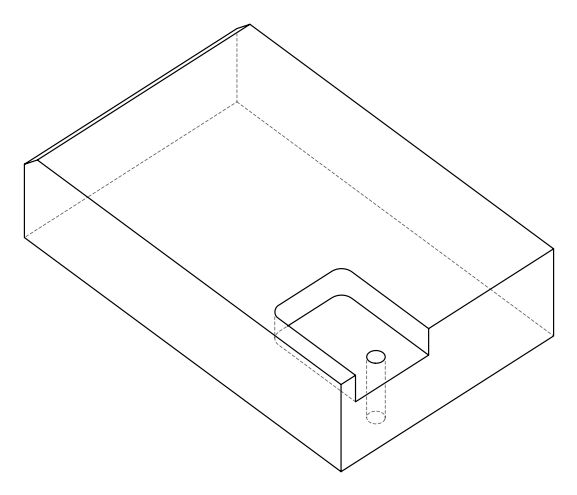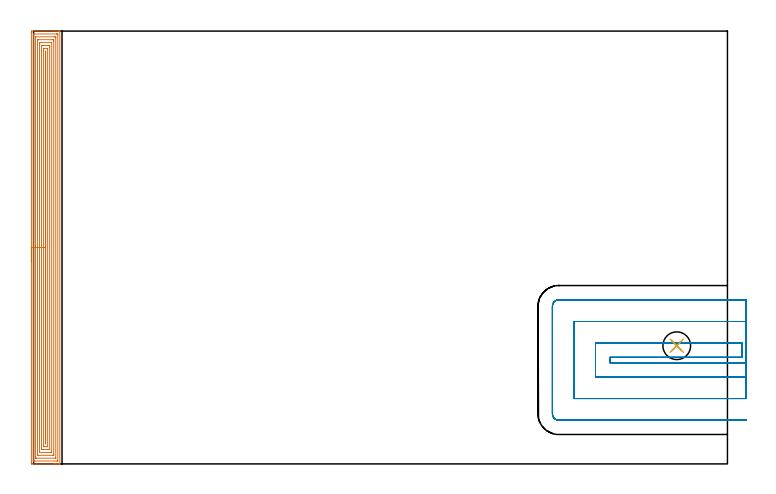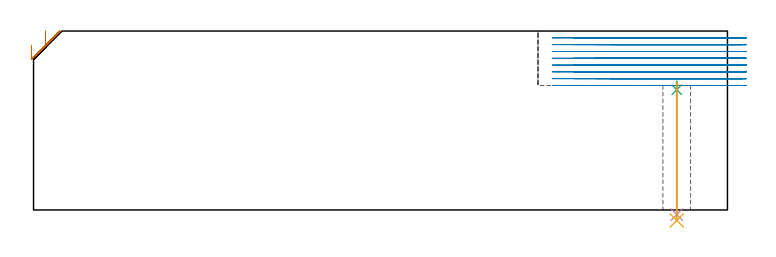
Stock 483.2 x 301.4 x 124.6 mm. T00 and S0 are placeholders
(PLAN: 5 operations, 4 tool changes, 41.2 min)
(1 AREA_MILL | FG_CHAMFER_SURFACE | UGT0205_001 | 19.47 min | 59076 mm3)
(2 MILL_SLOT | SLOT_PARTIAL_RECTANGULAR | UGT0201_094 | Follow Part, ap 5, ae 75% | 20.95 min | 515079 mm3)
(3 SPOT_DRILL | STEP1HOLE | NXT0321_9005460120000 | 0.06 min | 192 mm3)
(4 DRILL_THROUGH_HOLE_INTO_CENTER | STEP1HOLE | NXT0301_065 | 0.38 min | 5838 mm3)
(5 DRILL_TO_ENLARGE_THROUGH_HOLE | STEP1HOLE | UGT0301_260 | 0.39 min | 19282 mm3)
(TOOL UGT0205_001 | Chamfer Mill 20 x 3 x 45 deg. | D20 FL50 Z2)
(TOOL UGT0201_094 | End mill 20 mm | D20 FL38 Z4)
(TOOL NXT0321_9005460120000 | NC Spot Drill, 142deg, 12mm, Carbide, Uncoated | D12 PA142 FL30 Z2)
(TOOL NXT0301_065 | Carbide Drill 9.4mm [860.1-0940-075A1-MM 2214] | D9.4 PA140 FL98 Z2)
(TOOL UGT0301_260 | Twist Drill 19.3 mm | D19.3 PA118 FL140 Z2)
(OP 1 AREA_MILL)
G17 G21 G94 G90
T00 M6
G54
G17 G0 G90 X-1.5 Y140.7 S1061 M3
G43 Z134.6 H0
Z114.8
G94 G1 Y140.738 Z113.928 F250.
Y140.852 Z113.064
Y141.041 Z112.212
Y141.303 Z111.38
Y141.637 Z110.574
Y142.04 Z109.8
Y142.508 Z109.064
Y143.04 Z108.372
Y143.629 Z107.729
Y144.272 Z107.14
Y144.964 Z106.608
Y145.7 Z106.14
Y146.474 Z105.737
Y147.28 Z105.403
Y148.112 Z105.141
Y148.964 Z104.952
Y149.828 Z104.838
Y150.7 Z104.8
Y300.782
X-1.497 Y301.114 Z104.802
X-1.492 Y301.39 Z104.806
X-1.212 Y301.4 Z105.085
X14.455 Z120.75
X16.849 Z123.144
X17.531 Z123.83
X17.869 Z124.169
X18.257 Y301.393 Z124.548
X18.297 Y301.39 Z124.588
X18.3 Y301.229 Z124.6
Y0.167
X18.305 Y0.01 Z124.595
X18.257 Y0.007 Z124.548
X17.869 Y0. Z124.169
X17.531 Z123.83
X16.849 Z123.144
X15.619 Z121.915
X15.07 Z121.365
X14.455 Z120.75
X-0.938 Y0.001 Z105.359
X-1.163 Y0.003 Z105.134
X-1.492 Y0.008 Z104.806
X-1.494 Y0.06 Z104.804
X-1.499 Y0.618 Z104.801
X-1.5 Y1.182 Z104.8
Y150.7
X-0.086 Z106.214
X-0.085 Y298.995 Z106.215
X-0.084 Y299.03 Z106.216
X-0.049 Y299.39 Z106.251
X0.439 Y299.399 Z106.739
X15.959 Y299.4 Z122.259
X16.447 Y299.399 Z122.747
X16.849 Y299.39 Z123.149
X16.883 Y298.995 Z123.183
X16.885 Y298.959 Z123.185
Y2.405
X16.884 Y2.37 Z123.184
X16.849 Y2.01 Z123.149
X16.361 Y2.001 Z122.661
X0.841 Y2. Z107.141
X0.353 Y2.001 Z106.653
X-0.049 Y2.01 Z106.251
X-0.083 Y2.405 Z106.217
X-0.085 Y2.441 Z106.215
X-0.086 Y150.7 Z106.214
X1.328 Z107.628
X1.329 Y297.31 Z107.629
X1.33 Y297.36 Z107.63
X1.332 Y297.383 Z107.632
X1.334 Y297.388 Z107.634
X1.35 Y297.391 Z107.65
X1.541 Y297.399 Z107.841
X14.88 Y297.4 Z121.18
X15.07 Y297.399 Z121.37
X15.26 Y297.395 Z121.56
X15.387 Y297.39 Z121.687
X15.465 Y297.383 Z121.765
X15.467 Y297.342 Z121.767
X15.469 Y297.209 Z121.769
X15.471 Y296.806 Z121.771
Y4.091
X15.47 Y4.04 Z121.77
X15.468 Y4.017 Z121.768
X15.466 Y4.012 Z121.766
X15.45 Y4.009 Z121.75
X15.259 Y4.001 Z121.559
X1.92 Y4. Z108.22
X1.73 Y4.001 Z108.03
X1.54 Y4.005 Z107.84
X1.413 Y4.01 Z107.713
X1.335 Y4.017 Z107.635
X1.333 Y4.058 Z107.633
X1.331 Y4.191 Z107.631
X1.329 Y4.594 Z107.629
X1.328 Y150.7 Z107.628
X2.743 Z109.043
Y294.529
X2.749 Y295.291 Z109.049
X2.756 Y295.39 Z109.056
X2.858 Y295.395 Z109.158
X3.075 Y295.398 Z109.375
X3.509 Y295.4 Z109.809
X13.291 Z119.591
X13.733 Y295.398 Z120.033
X13.943 Y295.395 Z120.243
X14.042 Y295.39 Z120.342
X14.05 Y295.322 Z120.35
X14.057 Y294.653 Z120.357
Y294.529
Y6.871
X14.051 Y6.109 Z120.351
X14.044 Y6.01 Z120.344
X13.942 Y6.005 Z120.242
X13.725 Y6.002 Z120.025
X13.291 Y6. Z119.591
X3.509 Z109.809
X3.067 Y6.002 Z109.367
X2.857 Y6.005 Z109.157
X2.758 Y6.01 Z109.058
X2.75 Y6.078 Z109.05
X2.743 Y6.747 Z109.043
Y6.871
Y150.7
X4.157 Z110.457
Y292.984
X4.16 Y293.226 Z110.46
X4.164 Y293.379 Z110.464
X4.235 Y293.39 Z110.535
X4.398 Y293.396 Z110.698
X4.632 Y293.4 Z110.932
X12.637 Y293.399 Z118.937
X12.641 Y293.396 Z118.941
X12.642 Y293.394 Z118.942
X12.643 Y8.416 Z118.943
X12.64 Y8.174 Z118.94
X12.636 Y8.021 Z118.936
X12.565 Y8.01 Z118.865
X12.402 Y8.004 Z118.702
X12.167 Y8. Z118.467
X4.163 Y8.001 Z110.463
X4.159 Y8.004 Z110.459
X4.158 Y8.006 Z110.458
X4.157 Y150.7 Z110.457
X5.571 Z111.871
X5.572 Y291.259 Z111.872
X5.573 Y291.335 Z111.873
X5.575 Y291.372 Z111.875
X5.577 Y291.385 Z111.877
X5.588 Y291.39 Z111.888
X5.737 Y291.397 Z112.037
X6.177 Y291.399 Z112.477
X6.623 Y291.4 Z112.923
X10.181 Z116.481
X10.623 Y291.399 Z116.923
X11.073 Y291.397 Z117.373
X11.203 Y291.39 Z117.503
X11.222 Y291.38 Z117.522
X11.224 Y291.338 Z117.524
X11.227 Y291.242 Z117.527
X11.228 Y290.955 Z117.528
X11.229 Y290.347 Z117.529
X11.228 Y10.141 Z117.528
X11.227 Y10.065 Z117.527
X11.225 Y10.028 Z117.525
X11.223 Y10.015 Z117.523
X11.212 Y10.01 Z117.512
X11.063 Y10.003 Z117.363
X10.623 Y10.001 Z116.923
X10.177 Y10. Z116.477
X6.619 Z112.919
X6.177 Y10.001 Z112.477
X5.727 Y10.004 Z112.027
X5.597 Y10.01 Z111.897
X5.578 Y10.02 Z111.878
X5.576 Y10.063 Z111.876
X5.573 Y10.158 Z111.873
X5.572 Y10.445 Z111.872
X5.571 Y11.053 Z111.871
Y150.7
X6.985 Z113.285
X6.986 Y289.249 Z113.286
X6.989 Y289.33 Z113.289
X6.992 Y289.378 Z113.292
X7.01 Y289.39 Z113.31
X7.066 Y289.393 Z113.366
X7.725 Y289.4 Z114.025
X9.505 Y289.399 Z115.805
X9.734 Y289.393 Z116.034
X9.804 Y289.39 Z116.104
X9.811 Y289.249 Z116.111
X9.813 Y289.169 Z116.113
X9.814 Y289.088 Z116.114
Y12.151
X9.811 Y12.07 Z116.111
X9.808 Y12.022 Z116.108
X9.79 Y12.01 Z116.09
X9.734 Y12.007 Z116.034
X9.075 Y12. Z115.375
X7.295 Y12.001 Z113.595
X7.066 Y12.007 Z113.366
X6.996 Y12.01 Z113.296
X6.989 Y12.151 Z113.289
X6.986 Y12.231 Z113.286
Y12.312
X6.985 Y150.7 Z113.285
X8.399 Z114.699
Y287.383
X8.4 Y287.382 Z114.7
Y14.017
Y14.018
X8.399 Y150.7 Z114.699
Y151.572 Z114.738
Y152.436 Z114.851
Y153.288 Z115.04
Y154.12 Z115.303
Y154.926 Z115.636
Y155.7 Z116.039
Y156.436 Z116.508
Y157.128 Z117.039
Y157.771 Z117.628
Y158.36 Z118.272
Y158.892 Z118.964
Y159.36 Z119.699
Y159.763 Z120.473
Y160.097 Z121.279
Y160.359 Z122.111
Y160.548 Z122.963
Y160.662 Z123.828
Y160.7 Z124.699
G0 Z134.6
M5
M2
(OP 2 MILL_SLOT)
G17 G21 G94 G90
T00 M6
G54
G17 G0 G90 X496.2 Y70.5 S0 M3
G43 Z134.6 H0
Z119.862
G94 G1 X493.2 F250.
X401.3 F500.
Y74.2
X493.2
Y84.2
X391.3
Y60.5
X493.2
X496.2 F250.
Y99.2
X493.2
X376.3 F500.
Y45.5
X493.2
X496.2 F250.
Y114.2
X493.2
X365.7 F500.
G3 X361.3 Y109.8 R4.4
G1 Y34.9
G3 X365.7 Y30.5 R4.4
G1 X493.2
X496.2 F250.
G0 Y70.5 Z115.125
G1 X493.2
X401.3 F500.
Y74.2
X493.2
Y84.2
X391.3
Y60.5
X493.2
X496.2 F250.
Y99.2
X493.2
X376.3 F500.
Y45.5
X493.2
X496.2 F250.
Y114.2
X493.2
X365.7 F500.
G3 X361.3 Y109.8 R4.4
G1 Y34.9
G3 X365.7 Y30.5 R4.4
G1 X493.2
X496.2 F250.
G0 Y70.5 Z110.387
G1 X493.2
X401.3 F500.
Y74.2
X493.2
Y84.2
X391.3
Y60.5
X493.2
X496.2 F250.
Y99.2
X493.2
X376.3 F500.
Y45.5
X493.2
X496.2 F250.
Y114.2
X493.2
X365.7 F500.
G3 X361.3 Y109.8 R4.4
G1 Y34.9
G3 X365.7 Y30.5 R4.4
G1 X493.2
X496.2 F250.
G0 Y70.5 Z105.65
G1 X493.2
X401.3 F500.
Y74.2
X493.2
Y84.2
X391.3
Y60.5
X493.2
X496.2 F250.
Y99.2
X493.2
X376.3 F500.
Y45.5
X493.2
X496.2 F250.
Y114.2
X493.2
X365.7 F500.
G3 X361.3 Y109.8 R4.4
G1 Y34.9
G3 X365.7 Y30.5 R4.4
G1 X493.2
X496.2 F250.
G0 Y70.5 Z100.912
G1 X493.2
X401.3 F500.
Y74.2
X493.2
Y84.2
X391.3
Y60.5
X493.2
X496.2 F250.
Y99.2
X493.2
X376.3 F500.
Y45.5
X493.2
X496.2 F250.
Y114.2
X493.2
X365.7 F500.
G3 X361.3 Y109.8 R4.4
G1 Y34.9
G3 X365.7 Y30.5 R4.4
G1 X493.2
X496.2 F250.
G0 Y70.5 Z96.175
G1 X493.2
X401.3 F500.
Y74.2
X493.2
Y84.2
X391.3
Y60.5
X493.2
X496.2 F250.
Y99.2
X493.2
X376.3 F500.
Y45.5
X493.2
X496.2 F250.
Y114.2
X493.2
X365.7 F500.
G3 X361.3 Y109.8 R4.4
G1 Y34.9
G3 X365.7 Y30.5 R4.4
G1 X493.2
X496.2 F250.
G0 Y70.5 Z91.437
G1 X493.2
X401.3 F500.
Y74.2
X493.2
Y84.2
X391.3
Y60.5
X493.2
X496.2 F250.
Y99.2
X493.2
X376.3 F500.
Y45.5
X493.2
X496.2 F250.
Y114.2
X493.2
X365.7 F500.
G3 X361.3 Y109.8 R4.4
G1 Y34.9
G3 X365.7 Y30.5 R4.4
G1 X493.2
X496.2 F250.
G0 Y70.5 Z86.7
G1 X493.2
X401.3 F500.
Y74.2
X493.2
Y84.2
X391.3
Y60.5
X493.2
X496.2 F250.
Y99.2
X493.2
X376.3 F500.
Y45.5
X493.2
X496.2 F250.
Y114.2
X493.2
X365.7 F500.
G3 X361.3 Y109.8 R4.4
G1 Y34.9
G3 X365.7 Y30.5 R4.4
G1 X493.2
X496.2 F250.
G0 Z134.6
M5
M2
(OP 3 SPOT_DRILL)
G17 G21 G94 G90
T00 M6
G54
G17 G0 G90 X447.9 Y82.3 S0 M3
G43 Z134.6 H0
G94 G81 G98 Z83.7 F250. R89.7
G80
M5
M2
(OP 4 DRILL_THROUGH_HOLE_INTO_CENTER)
G17 G21 G94 G90
T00 M6
G54
G17 G0 G90 X447.9 Y82.3 S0 M3
G43 Z134.6 H1
G94 G73 G98 Z-3.211 F250. Q8.991 R88.7
G80
M5
M2
(OP 5 DRILL_TO_ENLARGE_THROUGH_HOLE)
G17 G21 G94 G90
T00 M6
G54
G17 G0 G90 X447.9 Y82.3 S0 M3
G43 Z134.6 H0
G94 G73 G98 Z-7.298 F250. Q18.8 R88.7
G80
M5
M2
